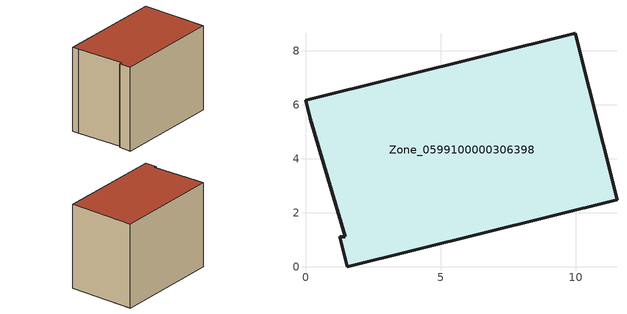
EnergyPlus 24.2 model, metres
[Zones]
Zone_0599100000306398
 floor ground (C_G): 1.47,1.12 0.17,5.48 0,6.16 9.98,8.65 11.52,2.49 1.54,0 1.26,1.11 z0
 wall outside (C_F): 11.52,2.49 9.98,8.65 0,6.16 0.17,5.48 1.47,1.12 1.26,1.11 1.54,0 11.52,2.49 z0:8.09
 roof outside (C_R): 0,6.16 0.17,5.48 1.47,1.12 1.26,1.11 1.54,0 11.52,2.49 9.98,8.65 z8.09
[BUILDING]
Pand.0599100000306398: North Axis=0; Terrain=City; Loads Convergence Tolerance Value=0.04; Temperature Convergence Tolerance Value=0.4; Solar Distribution=FullExterior; Maximum Number of Warmup Days=25; Minimum Number of Warmup Days=1
[Site:Location]
Rotterdam.The.Hague.AP_ZH_NLD Design_Conditions: Latitude=51.96; Longitude=4.45; Time Zone=1; Elevation=-4.5
[SITE:GROUNDTEMPERATURE:BUILDINGSURFACE]
18, 18, 18, 18, 18, 18, 18, 18, 18, 18, 18, 18
[MATERIAL] Thermal Absorptance=0.9; Solar Absorptance=0.7; Visible Absorptance=0.7
Name | Roughness | Thickness | Conductivity | Density | Specific Heat
G.TC.1965-1974 | MediumSmooth | 0.15 | 0.882353 | 540 | 1210
F.TC.1965-1974 | Rough | 0.3 | 0.697674 | 1920 | 840
R.TC.1965-1974 | MediumRough | 0.2 | 0.232558 | 1500 | 1000
[CONSTRUCTION]
C_G: G.TC.1965-1974
C_F: F.TC.1965-1974
C_R: R.TC.1965-1974
[ZONE]
Zone_0599100000306398: Type=1; Multiplier=1; Ceiling Height=Autocalculate; Volume=Autocalculate; Floor Area=autocalculate; Part of Total Floor Area=Yes
[ZONEINFILTRATION:DESIGNFLOWRATE]
Infil_Zone_0599100000306398: Zone or ZoneList or Space or SpaceList=Zone_0599100000306398; Schedule=AlwaysOn; Design Flow Rate Calculation Method=Flow/Area; Flow Rate per Floor Area=0.003; Constant Term Coefficient=1; Temperature Term Coefficient=0; Velocity Term Coefficient=0; Velocity Squared Term Coefficient=0
[HVACTEMPLATE:ZONE:IDEALLOADSAIRSYSTEM]
Zone_0599100000306398: Maximum Heating Supply Air Temperature=50; Minimum Cooling Supply Air Temperature=13; Maximum Heating Supply Air Humidity Ratio=0.0156; Minimum Cooling Supply Air Humidity Ratio=0.0077; Heating Limit=NoLimit; Cooling Limit=NoLimit; Dehumidification Control Type=ConstantSensibleHeatRatio; Cooling Sensible Heat Ratio=0.7; Dehumidification Setpoint=60; Humidification Control Type=None; Humidification Setpoint=30; Outdoor Air Method=None; Outdoor Air Flow Rate per Person=0.00944; Outdoor Air Flow Rate per Zone Floor Area=0; Outdoor Air Flow Rate per Zone=0; Demand Controlled Ventilation Type=None; Outdoor Air Economizer Type=NoEconomizer; Heat Recovery Type=None; Sensible Heat Recovery Effectiveness=0.7; Latent Heat Recovery Effectiveness=0.65
[ZONECONTROL:THERMOSTAT]
ThermostatControl_Zone_0599100000306398: Zone or ZoneList=Zone_0599100000306398; Control Type Schedule=DualSetpointControlType; Control 1=Thermostat_Zone_0599100000306398; Temperature Difference Between Cutout And Setpoint=0
[THERMOSTATSETPOINT:DUALSETPOINT]
Thermostat_Zone_0599100000306398: Heating Setpoint Temperature Schedule=HeatingSetpoint_Zone_0599100000306398; Cooling Setpoint Temperature Schedule=CoolingSetpoint_Zone_0599100000306398
[SCHEDULE:COMPACT]
HeatingSetpoint_Zone_0599100000306398: Through: 12/31, For: AllDays, Until: 24:00, 21
CoolingSetpoint_Zone_0599100000306398: Through: 12/31, For: AllDays, Until: 24:00, 24
DualSetpointControlType: Through: 12/31, For: AllDays, Until: 24:00, 4
AlwaysOn: Through: 12/31, For: AllDays, Until: 24:00, 1
